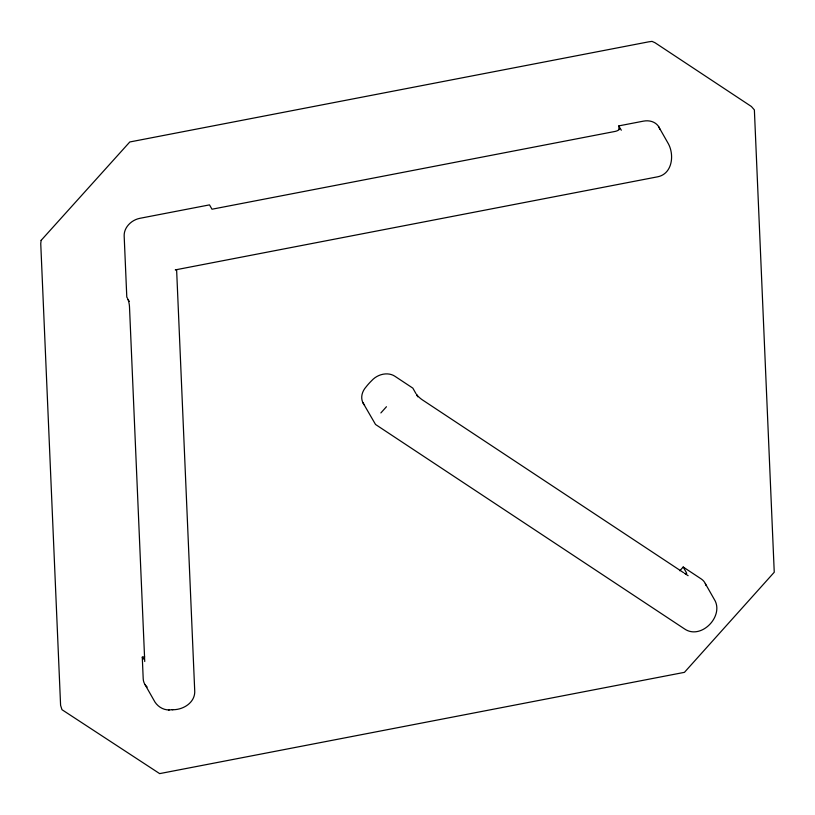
<?xml version="1.0" encoding="UTF-8"?>
<svg xmlns="http://www.w3.org/2000/svg" width="815" height="815" viewBox="0 0 815 815"><rect width="100%" height="100%" fill="white"/><g stroke="black" fill="none" stroke-linecap="round" stroke-linejoin="round"><path stroke-width="1.22" d="M380.88 412.93L386.453 406.726M679.822 570.775L683.194 567.016L701.216 578.935A17.115 13.896 -29.6 0 1 706.055 585.577M176.356 269.592L175.266 269.897L657.776 176.784C672.365 173.758 674.484 155.054 668.392 143.807L658.52 126.447M619.023 129.605L618.86 125.877L643.422 121.14A17.115 13.896 -29.6 0 1 659.865 129.259M147.158 687.055A17.115 13.896 -29.6 0 1 143.206 678.763L142.279 657.155L144.754 656.686M172.138 709.712C183.202 710.15 195.732 702.398 194.693 690.244L176.621 269.857M145.09 684.702L154.962 702.061C158.059 706.799 163.54 710.13 169.265 709.926M168.43 709.997L173.004 709.641M683.622 572.711L422.272 399.798A6.418 1.426 41.9 0 1 416.445 394.358L417.769 396.813M688.125 575.696L684.58 573.291A6.418 1.426 41.9 0 0 686.281 572.436L683.194 567.016M621.325 130.217L619.736 127.721A6.418 3.454 -2.5 0 1 615.182 131.409L211.982 209.221L209.506 204.881L139.925 218.308A17.115 13.896 -29.6 0 0 124.165 235.871L126.794 297.078L127.415 298.168M129.259 301.428L127.833 299.024A6.418 1.436 79.1 0 1 129.493 306.827L144.51 656.095M618.86 125.877L619.471 126.967M705.332 583.621L715.193 600.981C723.129 617.454 700.645 639.928 684.61 628.966L375.532 424.472L362.848 402.579M415.925 393.564L412.838 388.134L394.817 376.204A17.115 13.896 -29.6 0 0 371.66 380.676A55.247 44.866 -29.6 0 0 366.088 386.891A17.115 13.896 -29.6 0 0 364.57 405.177M142.279 657.155L142.89 658.245A6.418 1.436 79.1 0 0 144.51 657.216L144.744 661.505M41.127 240.374L40.75 243.624L60.595 705.362L61.981 709.692L159.659 773.618L684.447 672.344L774.25 572.232L754.374 109.893L751.379 106.49L655.016 42.726L652.02 41.382L648.679 41.84L129.789 141.973L41.127 240.374"/></g></svg>
